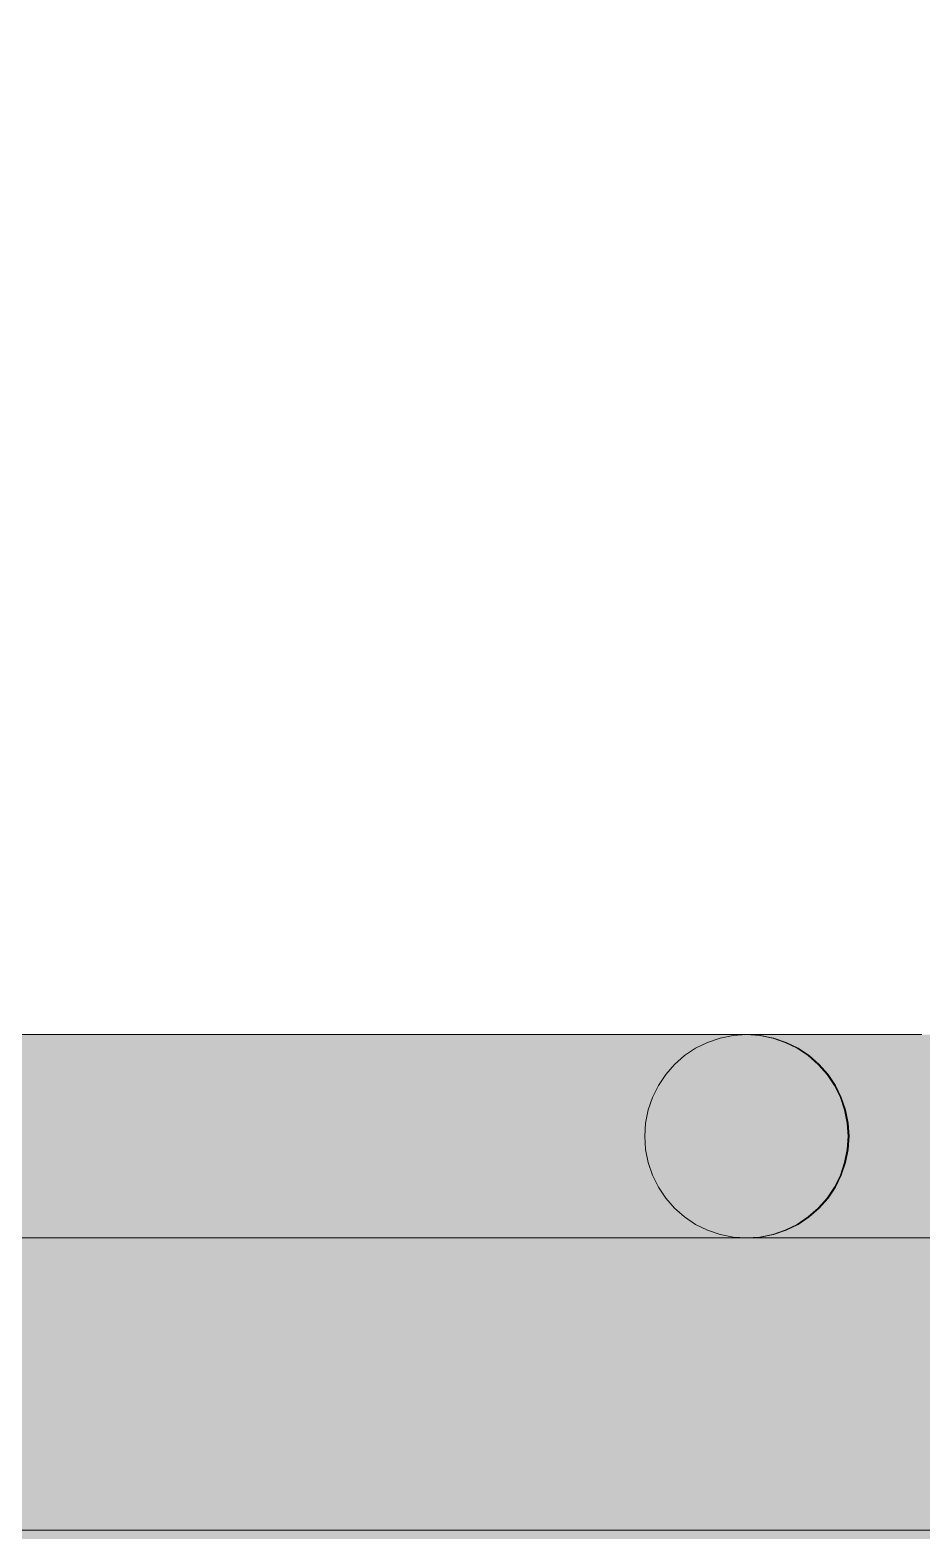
# Model space of a CAD drawing. Header units: millimetres. Extents: x -46169 to 174149, y -86316 to 18123.
# Drawn here: x 152951.4 to 153192.7, y -78958.1 to -78552.1 of the extents above; entities that cross this region are included whole.
import ezdxf

# ---------------------------------------------------------------- set-up
doc = ezdxf.new("R2010")
doc.units = ezdxf.units.MM
doc.header["$MEASUREMENT"] = 0
doc.linetypes.add('Dashed', pattern=[2822.222233, 1411.111116, -1411.111116])
doc.linetypes.add('Wipeout_Contour', pattern=[1000, 0, -1000])
for name, color, linetype, lineweight, true_color in [('0_Pen_No__105', 7, 'Continuous', 15, 0xa6a6a6), ('A-35-M_FFE_Sanitary_Pen_No__103', 7, 'Continuous', 15, 0xa6a6a6), ('A-35-M_FFE_Sanitary_Pen_No__210', 7, 'Continuous', 13, 0xbae3f7), ('New_A-20-M_Floor_Slab_Pen_No__109', 7, 'Continuous', 15, 0xa6a6a6), ('New_A-20-M_Floor_Slab_Pen_No__162', 7, 'Continuous', 0, 0xe47200), ('New_A-35-M_FFE_Loose_Pen_No__64', 7, 'Continuous', 20, 0x606060)]:
    doc.layers.add(name, color=color, linetype=linetype, lineweight=lineweight, true_color=true_color)
for name, color, linetype, lineweight in [('A-35-M_FFE_Sanitary_Pen_No__1', 7, 'Continuous', 13), ('A-35-M_FFE_Sanitary_Pen_No__191', 7, 'Continuous', 5), ('New_A-20-M_Floor_Slab_Pen_No__1', 7, 'Continuous', 13)]:
    doc.layers.add(name, color=color, linetype=linetype, lineweight=lineweight)
for name, color, linetype in [('New_A-20-M_Floor_Slab', 7, 'Continuous'), ('New_A-25-M_Wall_Int', 7, 'Continuous'), ('New_A-35-M_FFE_Loose', 7, 'Continuous')]:
    doc.layers.add(name, color=color, linetype=linetype)

# ---------------------------------------------------------------- blocks, each defined once
blk = doc.blocks.new('Section Elem_15_3', base_point=(165992.32, -78878.83))
at = {"color": 254, "linetype": 'Wipeout_Contour', "lineweight": 0, "ltscale": 12595104.60916826}
blk.add_wipeout([(152674.85, -78135.51), (152757.25, -78158.44), (152757.25, -77893.83), (152757.66, -77893.83), (152764.9, -77803.83), (152940.79, -77803.83), (152940.79, -77873.83), (152957.39, -77873.83), (153177.34, -77812.63), (153177.48, -77812.63), (153179.86, -77827.3), (153012.64, -77873.83), (153169.95, -77873.83), (153169.95, -77893.83), (153192.88, -77893.83), (153192.88, -77953.83), (153402.67, -77953.83), (153402.67, -77918.83), (153602.67, -77833.83), (153622.67, -77833.83), (153622.71, -77833.83), (153622.88, -77833.83), (153842.88, -77858.83), (153842.95, -77858.83), (153842.95, -77916.69), (153932.62, -77897.63), (153932.75, -77897.63), (153935.87, -77912.3), (153935.74, -77912.3), (153842.95, -77932.02), (153842.95, -78108.45), (154152.62, -78042.63), (154152.75, -78042.63), (154155.87, -78057.3), (154155.74, -78057.3), (153842.95, -78123.78), (153842.95, -78608.45), (154152.62, -78542.63), (154152.75, -78542.63), (154155.87, -78557.3), (154155.74, -78557.3), (153842.95, -78623.78), (153842.95, -78823.83), (153795.39, -78823.83), (153798.98, -78824.07), (153802.5, -78824.77), (153805.91, -78825.92), (153809.14, -78827.52), (153812.13, -78829.51), (153812.14, -78829.51), (153814.85, -78831.89), (153817.22, -78834.59), (153819.22, -78837.58), (153820.81, -78840.81), (153821.96, -78844.21), (153822.67, -78847.74), (153822.9, -78851.33), (153822.67, -78854.92), (153821.96, -78858.45), (153820.81, -78861.85), (153819.22, -78865.08), (153817.22, -78868.07), (153814.85, -78870.78), (153812.14, -78873.15), (153812.13, -78873.15), (153809.14, -78875.15), (153805.91, -78876.74), (153802.5, -78877.89), (153798.98, -78878.6), (153795.39, -78878.83), (157613.75, -78878.83), (157613.75, -76104.08), (152674.85, -76104.08)], dxfattribs=at).dxf.layer = 'New_A-25-M_Wall_Int'
at = {"color": 254, "linetype": 'Wipeout_Contour', "lineweight": 0, "ltscale": 8948987.944589999}
blk.add_wipeout([(152808.59, -78878.6), (152805, -78878.83), (153145.18, -78878.83), (153141.59, -78878.6), (153138.06, -78877.89), (153134.65, -78876.74), (153131.43, -78875.15), (153128.44, -78873.15), (153125.73, -78870.78), (153123.36, -78868.07), (153121.36, -78865.08), (153119.77, -78861.85), (153118.62, -78858.45), (153117.91, -78854.92), (153117.68, -78851.33), (153117.91, -78847.74), (153118.62, -78844.21), (153119.77, -78840.81), (153121.36, -78837.58), (153123.36, -78834.59), (153125.73, -78831.89), (153128.44, -78829.51), (153131.43, -78827.52), (153134.65, -78825.92), (153138.06, -78824.77), (153141.59, -78824.07), (153145.18, -78823.83), (152805, -78823.83), (152808.59, -78824.07), (152812.12, -78824.77), (152812.14, -78824.77), (152815.55, -78825.92), (152818.77, -78827.52), (152821.76, -78829.51), (152824.47, -78831.89), (152826.84, -78834.59), (152828.84, -78837.58), (152830.43, -78840.81), (152831.58, -78844.21), (152832.29, -78847.74), (152832.52, -78851.33), (152832.29, -78854.92), (152831.58, -78858.45), (152830.43, -78861.85), (152828.84, -78865.08), (152826.84, -78868.07), (152824.47, -78870.78), (152821.76, -78873.15), (152818.77, -78875.15), (152815.55, -78876.74), (152812.14, -78877.89), (152812.12, -78877.89)], dxfattribs=at).dxf.layer = 'New_A-25-M_Wall_Int'
at = {"color": 254, "linetype": 'Wipeout_Contour', "lineweight": 0, "ltscale": 516720.311212}
blk.add_wipeout([(153145.42, -78823.83), (153145.18, -78823.83), (153145.3, -78823.84)], dxfattribs=at).dxf.layer = 'New_A-25-M_Wall_Int'
at = {"color": 254, "linetype": 'Wipeout_Contour', "lineweight": 0, "ltscale": 516796.29292}
blk.add_wipeout([(153145.3, -78878.82), (153145.18, -78878.83), (153145.42, -78878.83)], dxfattribs=at).dxf.layer = 'New_A-25-M_Wall_Int'
at = {"color": 254, "linetype": 'Wipeout_Contour', "lineweight": 0, "ltscale": 8959269.453303494}
blk.add_wipeout([(153149.01, -78878.6), (153145.42, -78878.83), (153240.18, -78878.83), (153236.59, -78878.6), (153233.06, -78877.89), (153229.65, -78876.74), (153226.43, -78875.15), (153223.44, -78873.15), (153220.73, -78870.78), (153218.36, -78868.07), (153216.36, -78865.08), (153214.77, -78861.85), (153213.62, -78858.45), (153212.91, -78854.92), (153212.68, -78851.33), (153212.91, -78847.74), (153213.62, -78844.21), (153214.77, -78840.81), (153216.36, -78837.58), (153218.36, -78834.59), (153220.73, -78831.89), (153223.44, -78829.51), (153226.43, -78827.52), (153229.65, -78825.92), (153233.06, -78824.77), (153236.59, -78824.07), (153240.18, -78823.83), (153145.42, -78823.83), (153149.01, -78824.07), (153152.54, -78824.77), (153152.56, -78824.77), (153155.96, -78825.92), (153159.19, -78827.52), (153162.18, -78829.51), (153164.88, -78831.89), (153167.26, -78834.59), (153169.25, -78837.58), (153170.85, -78840.81), (153172, -78844.21), (153172.7, -78847.74), (153172.94, -78851.33), (153172.7, -78854.92), (153172, -78858.45), (153170.85, -78861.85), (153169.25, -78865.08), (153167.26, -78868.07), (153164.88, -78870.78), (153162.18, -78873.15), (153159.19, -78875.15), (153155.96, -78876.74), (153152.56, -78877.89), (153152.54, -78877.89)], dxfattribs=at).dxf.layer = 'New_A-25-M_Wall_Int'
blk = doc.blocks.new('Section Elem_28_3', base_point=(165992.32, -78878.83))
at = {"color": 254, "linetype": 'Wipeout_Contour', "lineweight": 0, "ltscale": 688098.942744}
blk.add_wipeout([(153192.67, -78823.83), (153192.67, -78543.83), (152757.25, -78543.83), (152757.25, -78823.83)], dxfattribs=at).dxf.layer = 'New_A-35-M_FFE_Loose'
at = {"color": 254, "linetype": 'Wipeout_Contour', "lineweight": 0, "ltscale": 8957898.539366359}
blk.add_wipeout([(153145.3, -78878.82), (153145.42, -78878.83), (153149.01, -78878.6), (153152.54, -78877.89), (153155.95, -78876.74), (153159.17, -78875.15), (153162.16, -78873.15), (153164.87, -78870.78), (153167.24, -78868.07), (153169.24, -78865.08), (153170.83, -78861.85), (153171.98, -78858.45), (153172.69, -78854.92), (153172.92, -78851.33), (153172.69, -78847.74), (153171.98, -78844.21), (153170.83, -78840.81), (153169.24, -78837.58), (153167.24, -78834.59), (153164.87, -78831.89), (153162.16, -78829.51), (153159.17, -78827.52), (153155.95, -78825.92), (153152.54, -78824.77), (153149.01, -78824.07), (153145.42, -78823.83), (153145.3, -78823.84), (153148.77, -78824.07), (153152.3, -78824.77), (153152.31, -78824.77), (153155.72, -78825.92), (153158.95, -78827.52), (153161.94, -78829.51), (153164.64, -78831.89), (153167.01, -78834.59), (153169.01, -78837.58), (153170.6, -78840.81), (153171.76, -78844.21), (153172.46, -78847.74), (153172.7, -78851.33), (153172.46, -78854.92), (153171.76, -78858.45), (153170.6, -78861.85), (153169.01, -78865.08), (153167.01, -78868.07), (153164.64, -78870.78), (153161.94, -78873.15), (153158.95, -78875.15), (153155.72, -78876.74), (153152.31, -78877.89), (153152.3, -78877.89), (153148.77, -78878.6)], dxfattribs=at).dxf.layer = 'New_A-35-M_FFE_Loose'
at = {"color": 254, "linetype": 'Wipeout_Contour', "lineweight": 0, "ltscale": 688995.322426}
blk.add_wipeout([(153152.56, -78824.77), (153152.54, -78824.77), (153155.95, -78825.92), (153155.96, -78825.92)], dxfattribs=at).dxf.layer = 'New_A-35-M_FFE_Loose'
at = {"color": 254, "linetype": 'Wipeout_Contour', "lineweight": 0, "ltscale": 689105.620582}
blk.add_wipeout([(153172.7, -78847.74), (153172.69, -78847.74), (153172.92, -78851.33), (153172.94, -78851.33)], dxfattribs=at).dxf.layer = 'New_A-35-M_FFE_Loose'
at = {"color": 254, "linetype": 'Wipeout_Contour', "lineweight": 0, "ltscale": 689009.631326}
blk.add_wipeout([(153155.96, -78825.92), (153155.95, -78825.92), (153159.17, -78827.52), (153159.19, -78827.52)], dxfattribs=at).dxf.layer = 'New_A-35-M_FFE_Loose'
at = {"color": 254, "linetype": 'Wipeout_Contour', "lineweight": 0, "ltscale": 689112.192188}
blk.add_wipeout([(153172.94, -78851.33), (153172.92, -78851.33), (153172.69, -78854.92), (153172.7, -78854.92)], dxfattribs=at).dxf.layer = 'New_A-35-M_FFE_Loose'
at = {"color": 254, "linetype": 'Wipeout_Contour', "lineweight": 0, "ltscale": 689023.972478}
blk.add_wipeout([(153159.19, -78827.52), (153159.17, -78827.52), (153162.16, -78829.51), (153162.18, -78829.51)], dxfattribs=at).dxf.layer = 'New_A-35-M_FFE_Loose'
at = {"color": 254, "linetype": 'Wipeout_Contour', "lineweight": 0, "ltscale": 689117.041577}
blk.add_wipeout([(153172.7, -78854.92), (153172.69, -78854.92), (153171.98, -78858.45), (153172, -78858.45)], dxfattribs=at).dxf.layer = 'New_A-35-M_FFE_Loose'
at = {"color": 254, "linetype": 'Wipeout_Contour', "lineweight": 0, "ltscale": 689038.100505}
blk.add_wipeout([(153162.18, -78829.51), (153162.16, -78829.51), (153164.87, -78831.89), (153164.88, -78831.89)], dxfattribs=at).dxf.layer = 'New_A-35-M_FFE_Loose'
at = {"color": 254, "linetype": 'Wipeout_Contour', "lineweight": 0, "ltscale": 689120.085808}
blk.add_wipeout([(153172, -78858.45), (153171.98, -78858.45), (153170.83, -78861.85), (153170.85, -78861.85)], dxfattribs=at).dxf.layer = 'New_A-35-M_FFE_Loose'
at = {"color": 254, "linetype": 'Wipeout_Contour', "lineweight": 0, "ltscale": 689051.773693}
blk.add_wipeout([(153164.88, -78831.89), (153164.87, -78831.89), (153167.24, -78834.59), (153167.26, -78834.59)], dxfattribs=at).dxf.layer = 'New_A-35-M_FFE_Loose'
at = {"color": 254, "linetype": 'Wipeout_Contour', "lineweight": 0, "ltscale": 689121.272818}
blk.add_wipeout([(153170.85, -78861.85), (153170.83, -78861.85), (153169.24, -78865.08), (153169.25, -78865.08)], dxfattribs=at).dxf.layer = 'New_A-35-M_FFE_Loose'
at = {"color": 254, "linetype": 'Wipeout_Contour', "lineweight": 0, "ltscale": 689064.758124}
blk.add_wipeout([(153167.26, -78834.59), (153167.24, -78834.59), (153169.24, -78837.58), (153169.25, -78837.58)], dxfattribs=at).dxf.layer = 'New_A-35-M_FFE_Loose'
at = {"color": 254, "linetype": 'Wipeout_Contour', "lineweight": 0, "ltscale": 689120.582306}
blk.add_wipeout([(153169.25, -78865.08), (153169.24, -78865.08), (153167.24, -78868.07), (153167.26, -78868.07)], dxfattribs=at).dxf.layer = 'New_A-35-M_FFE_Loose'
at = {"color": 254, "linetype": 'Wipeout_Contour', "lineweight": 0, "ltscale": 689076.831675}
blk.add_wipeout([(153169.25, -78837.58), (153169.24, -78837.58), (153170.83, -78840.81), (153170.85, -78840.81)], dxfattribs=at).dxf.layer = 'New_A-35-M_FFE_Loose'
at = {"color": 254, "linetype": 'Wipeout_Contour', "lineweight": 0, "ltscale": 689118.026081}
blk.add_wipeout([(153167.26, -78868.07), (153167.24, -78868.07), (153164.87, -78870.78), (153164.88, -78870.78)], dxfattribs=at).dxf.layer = 'New_A-35-M_FFE_Loose'
at = {"color": 254, "linetype": 'Wipeout_Contour', "lineweight": 0, "ltscale": 689087.787818}
blk.add_wipeout([(153170.85, -78840.81), (153170.83, -78840.81), (153171.98, -78844.21), (153172, -78844.21)], dxfattribs=at).dxf.layer = 'New_A-35-M_FFE_Loose'
at = {"color": 254, "linetype": 'Wipeout_Contour', "lineweight": 0, "ltscale": 689113.64786}
blk.add_wipeout([(153164.88, -78870.78), (153164.87, -78870.78), (153162.16, -78873.15), (153162.18, -78873.15)], dxfattribs=at).dxf.layer = 'New_A-35-M_FFE_Loose'
at = {"color": 254, "linetype": 'Wipeout_Contour', "lineweight": 0, "ltscale": 689097.439147}
blk.add_wipeout([(153172, -78844.21), (153171.98, -78844.21), (153172.69, -78847.74), (153172.7, -78847.74)], dxfattribs=at).dxf.layer = 'New_A-35-M_FFE_Loose'
at = {"color": 254, "linetype": 'Wipeout_Contour', "lineweight": 0, "ltscale": 689107.522523}
blk.add_wipeout([(153162.18, -78873.15), (153162.16, -78873.15), (153159.17, -78875.15), (153159.19, -78875.15)], dxfattribs=at).dxf.layer = 'New_A-35-M_FFE_Loose'
at = {"color": 254, "linetype": 'Wipeout_Contour', "lineweight": 0, "ltscale": 689099.754831}
blk.add_wipeout([(153159.19, -78875.15), (153159.17, -78875.15), (153155.95, -78876.74), (153155.96, -78876.74)], dxfattribs=at).dxf.layer = 'New_A-35-M_FFE_Loose'
at = {"color": 254, "linetype": 'Wipeout_Contour', "lineweight": 0, "ltscale": 689090.477638}
blk.add_wipeout([(153155.96, -78876.74), (153155.95, -78876.74), (153152.54, -78877.89), (153152.56, -78877.89)], dxfattribs=at).dxf.layer = 'New_A-35-M_FFE_Loose'
at = {"color": 254, "linetype": 'Wipeout_Contour', "lineweight": 0, "ltscale": 8268127.621481081}
blk.add_wipeout([(153172.44, -78847.74), (153171.74, -78844.21), (153170.59, -78840.81), (153168.99, -78837.58), (153167, -78834.59), (153164.62, -78831.89), (153161.92, -78829.51), (153158.93, -78827.52), (153155.7, -78825.92), (153152.3, -78824.77), (153148.77, -78824.07), (153145.18, -78823.83), (153141.59, -78824.07), (153138.06, -78824.77), (153134.65, -78825.92), (153131.43, -78827.52), (153128.44, -78829.51), (153125.73, -78831.89), (153123.36, -78834.59), (153121.36, -78837.58), (153119.77, -78840.81), (153118.62, -78844.21), (153117.91, -78847.74), (153117.68, -78851.33), (153117.91, -78854.92), (153118.62, -78858.45), (153119.77, -78861.85), (153121.36, -78865.08), (153123.36, -78868.07), (153125.73, -78870.78), (153128.44, -78873.15), (153131.43, -78875.15), (153134.65, -78876.74), (153138.06, -78877.89), (153141.59, -78878.6), (153145.18, -78878.83), (153148.77, -78878.6), (153152.3, -78877.89), (153155.7, -78876.74), (153158.93, -78875.15), (153161.92, -78873.15), (153164.62, -78870.78), (153167, -78868.07), (153168.99, -78865.08), (153170.59, -78861.85), (153171.74, -78858.45), (153172.44, -78854.92), (153172.68, -78851.33)], dxfattribs=at).dxf.layer = 'New_A-35-M_FFE_Loose'
at = {"layer": 'New_A-35-M_FFE_Loose_Pen_No__64', "linetype": 'Continuous'}
for p, q in [((153131.43, -78827.52), (153134.65, -78825.92)), ((153134.65, -78825.92), (153138.06, -78824.77)), ((153138.06, -78824.77), (153141.59, -78824.07)), ((153141.59, -78824.07), (153145.18, -78823.83)), ((153145.18, -78823.83), (153148.77, -78824.07)), ((153145.31, -78823.84), (153145.42, -78823.83)), ((153145.42, -78823.83), (153149.01, -78824.07)), ((153148.77, -78824.07), (153148.78, -78824.07)), ((153149.01, -78824.07), (153149.03, -78824.07)), ((153125.73, -78831.89), (153128.44, -78829.51)), ((153128.44, -78829.51), (153131.43, -78827.52)), ((153123.36, -78834.59), (153125.73, -78831.89)), ((153119.77, -78840.81), (153121.36, -78837.58)), ((153121.36, -78837.58), (153123.36, -78834.59)), ((153118.62, -78844.21), (153119.77, -78840.81)), ((153117.91, -78847.74), (153118.62, -78844.21)), ((153117.68, -78851.33), (153117.91, -78847.74)), ((153117.91, -78854.92), (153117.68, -78851.33)), ((153118.62, -78858.45), (153117.91, -78854.92)), ((153119.77, -78861.85), (153118.62, -78858.45)), ((153121.36, -78865.08), (153119.77, -78861.85)), ((153123.36, -78868.07), (153121.36, -78865.08)), ((153125.73, -78870.78), (153123.36, -78868.07)), ((153128.44, -78873.15), (153125.73, -78870.78)), ((153131.43, -78875.15), (153128.44, -78873.15)), ((153134.65, -78876.74), (153131.43, -78875.15)), ((153138.06, -78877.89), (153134.65, -78876.74)), ((153141.59, -78878.6), (153138.06, -78877.89)), ((153145.18, -78878.83), (153141.59, -78878.6)), ((153148.77, -78878.6), (153145.18, -78878.83)), ((153145.42, -78878.83), (153145.31, -78878.82)), ((153149.01, -78878.6), (153145.42, -78878.83)), ((153148.78, -78878.6), (153148.77, -78878.6)), ((153149.03, -78878.6), (153149.01, -78878.6))]:
    blk.add_line(p, q, dxfattribs=at)
at = {"color": 254, "linetype": 'Wipeout_Contour', "lineweight": 0, "ltscale": 688994.458502}
blk.add_wipeout([(153152.31, -78824.77), (153152.3, -78824.77), (153155.7, -78825.92), (153155.72, -78825.92)], dxfattribs=at).dxf.layer = 'New_A-35-M_FFE_Loose'
at = {"color": 254, "linetype": 'Wipeout_Contour', "lineweight": 0, "ltscale": 689104.756692}
blk.add_wipeout([(153172.46, -78847.74), (153172.44, -78847.74), (153172.68, -78851.33), (153172.7, -78851.33)], dxfattribs=at).dxf.layer = 'New_A-35-M_FFE_Loose'
at = {"layer": 'New_A-35-M_FFE_Loose_Pen_No__64', "linetype": 'Continuous'}
for p, q in [((153192.67, -78823.83), (152757.25, -78823.83)), ((153148.77, -78824.07), (153152.3, -78824.77)), ((153149.01, -78824.07), (153152.54, -78824.77)), ((153152.3, -78824.76), (153152.31, -78824.77)), ((153152.54, -78824.76), (153152.56, -78824.77))]:
    blk.add_line(p, q, dxfattribs=at)
at = {"color": 254, "linetype": 'Wipeout_Contour', "lineweight": 0, "ltscale": 689008.767402}
blk.add_wipeout([(153155.72, -78825.92), (153155.7, -78825.92), (153158.93, -78827.52), (153158.95, -78827.52)], dxfattribs=at).dxf.layer = 'New_A-35-M_FFE_Loose'
at = {"color": 254, "linetype": 'Wipeout_Contour', "lineweight": 0, "ltscale": 689111.328306}
blk.add_wipeout([(153172.7, -78851.33), (153172.68, -78851.33), (153172.44, -78854.92), (153172.46, -78854.92)], dxfattribs=at).dxf.layer = 'New_A-35-M_FFE_Loose'
at = {"layer": 'New_A-35-M_FFE_Loose_Pen_No__64', "linetype": 'Continuous'}
for p, q in [((153152.3, -78824.77), (153155.7, -78825.92)), ((153152.54, -78824.77), (153155.95, -78825.92)), ((153155.7, -78825.92), (153155.72, -78825.92)), ((153155.95, -78825.92), (153155.96, -78825.92))]:
    blk.add_line(p, q, dxfattribs=at)
at = {"color": 254, "linetype": 'Wipeout_Contour', "lineweight": 0, "ltscale": 689023.108554}
blk.add_wipeout([(153158.95, -78827.52), (153158.93, -78827.52), (153161.92, -78829.51), (153161.94, -78829.51)], dxfattribs=at).dxf.layer = 'New_A-35-M_FFE_Loose'
at = {"color": 254, "linetype": 'Wipeout_Contour', "lineweight": 0, "ltscale": 689116.177703}
blk.add_wipeout([(153172.46, -78854.92), (153172.44, -78854.92), (153171.74, -78858.45), (153171.76, -78858.45)], dxfattribs=at).dxf.layer = 'New_A-35-M_FFE_Loose'
at = {"layer": 'New_A-35-M_FFE_Loose_Pen_No__64', "linetype": 'Continuous'}
for p, q in [((153155.7, -78825.92), (153158.93, -78827.52)), ((153155.95, -78825.92), (153159.17, -78827.52)), ((153158.93, -78827.51), (153158.95, -78827.52)), ((153159.17, -78827.51), (153159.19, -78827.52)), ((153172.68, -78851.33), (153172.44, -78854.92)), ((153172.7, -78851.33), (153172.46, -78854.92)), ((153172.92, -78851.33), (153172.69, -78854.92)), ((153172.94, -78851.33), (153172.7, -78854.92))]:
    blk.add_line(p, q, dxfattribs=at)
at = {"color": 254, "linetype": 'Wipeout_Contour', "lineweight": 0, "ltscale": 689037.236582}
blk.add_wipeout([(153161.94, -78829.51), (153161.92, -78829.51), (153164.62, -78831.89), (153164.64, -78831.89)], dxfattribs=at).dxf.layer = 'New_A-35-M_FFE_Loose'
at = {"color": 254, "linetype": 'Wipeout_Contour', "lineweight": 0, "ltscale": 689119.221944}
blk.add_wipeout([(153171.76, -78858.45), (153171.74, -78858.45), (153170.59, -78861.85), (153170.6, -78861.85)], dxfattribs=at).dxf.layer = 'New_A-35-M_FFE_Loose'
at = {"layer": 'New_A-35-M_FFE_Loose_Pen_No__64', "linetype": 'Continuous'}
for p, q in [((153158.93, -78827.52), (153161.92, -78829.51)), ((153159.17, -78827.52), (153162.16, -78829.51)), ((153161.92, -78829.5), (153161.94, -78829.51)), ((153162.16, -78829.5), (153162.18, -78829.51)), ((153172.44, -78854.92), (153171.74, -78858.45)), ((153172.46, -78854.92), (153171.76, -78858.45)), ((153172.69, -78854.92), (153171.98, -78858.45)), ((153172.7, -78854.92), (153172, -78858.45))]:
    blk.add_line(p, q, dxfattribs=at)
at = {"color": 254, "linetype": 'Wipeout_Contour', "lineweight": 0, "ltscale": 689050.909773}
blk.add_wipeout([(153164.64, -78831.89), (153164.62, -78831.89), (153167, -78834.59), (153167.01, -78834.59)], dxfattribs=at).dxf.layer = 'New_A-35-M_FFE_Loose'
at = {"color": 254, "linetype": 'Wipeout_Contour', "lineweight": 0, "ltscale": 689120.408963}
blk.add_wipeout([(153170.6, -78861.85), (153170.59, -78861.85), (153168.99, -78865.08), (153169.01, -78865.08)], dxfattribs=at).dxf.layer = 'New_A-35-M_FFE_Loose'
at = {"layer": 'New_A-35-M_FFE_Loose_Pen_No__64', "linetype": 'Continuous'}
for p, q in [((153161.92, -78829.51), (153164.62, -78831.89)), ((153161.94, -78829.51), (153164.64, -78831.89)), ((153162.16, -78829.51), (153164.87, -78831.89)), ((153162.18, -78829.51), (153164.88, -78831.89)), ((153171.74, -78858.45), (153170.59, -78861.85)), ((153171.76, -78858.45), (153170.6, -78861.85)), ((153171.98, -78858.45), (153170.83, -78861.85)), ((153172, -78858.45), (153170.85, -78861.85))]:
    blk.add_line(p, q, dxfattribs=at)
at = {"color": 254, "linetype": 'Wipeout_Contour', "lineweight": 0, "ltscale": 689063.894208}
blk.add_wipeout([(153167.01, -78834.59), (153167, -78834.59), (153168.99, -78837.58), (153169.01, -78837.58)], dxfattribs=at).dxf.layer = 'New_A-35-M_FFE_Loose'
at = {"color": 254, "linetype": 'Wipeout_Contour', "lineweight": 0, "ltscale": 689119.71846}
blk.add_wipeout([(153169.01, -78865.08), (153168.99, -78865.08), (153167, -78868.07), (153167.01, -78868.07)], dxfattribs=at).dxf.layer = 'New_A-35-M_FFE_Loose'
at = {"layer": 'New_A-35-M_FFE_Loose_Pen_No__64', "linetype": 'Continuous'}
for p, q in [((153164.62, -78831.89), (153167, -78834.59)), ((153164.64, -78831.89), (153167.01, -78834.59)), ((153164.87, -78831.89), (153167.24, -78834.59)), ((153164.88, -78831.89), (153167.26, -78834.59)), ((153170.59, -78861.85), (153168.99, -78865.08)), ((153170.6, -78861.85), (153169.01, -78865.08)), ((153170.83, -78861.85), (153169.24, -78865.08)), ((153170.85, -78861.85), (153169.25, -78865.08))]:
    blk.add_line(p, q, dxfattribs=at)
at = {"color": 254, "linetype": 'Wipeout_Contour', "lineweight": 0, "ltscale": 689075.967764}
blk.add_wipeout([(153169.01, -78837.58), (153168.99, -78837.58), (153170.59, -78840.81), (153170.6, -78840.81)], dxfattribs=at).dxf.layer = 'New_A-35-M_FFE_Loose'
at = {"color": 254, "linetype": 'Wipeout_Contour', "lineweight": 0, "ltscale": 689117.162244}
blk.add_wipeout([(153167.01, -78868.07), (153167, -78868.07), (153164.62, -78870.78), (153164.64, -78870.78)], dxfattribs=at).dxf.layer = 'New_A-35-M_FFE_Loose'
at = {"layer": 'New_A-35-M_FFE_Loose_Pen_No__64', "linetype": 'Continuous'}
for p, q in [((153167, -78834.59), (153168.99, -78837.58)), ((153167.01, -78834.59), (153169.01, -78837.58)), ((153167.24, -78834.59), (153169.24, -78837.58)), ((153167.26, -78834.59), (153169.25, -78837.58)), ((153168.99, -78865.08), (153167, -78868.07)), ((153169.01, -78865.08), (153167.01, -78868.07)), ((153169.24, -78865.08), (153167.24, -78868.07)), ((153169.25, -78865.08), (153167.26, -78868.07))]:
    blk.add_line(p, q, dxfattribs=at)
at = {"color": 254, "linetype": 'Wipeout_Contour', "lineweight": 0, "ltscale": 689086.923913}
blk.add_wipeout([(153170.6, -78840.81), (153170.59, -78840.81), (153171.74, -78844.21), (153171.76, -78844.21)], dxfattribs=at).dxf.layer = 'New_A-35-M_FFE_Loose'
at = {"color": 254, "linetype": 'Wipeout_Contour', "lineweight": 0, "ltscale": 689112.784032}
blk.add_wipeout([(153164.64, -78870.78), (153164.62, -78870.78), (153161.92, -78873.15), (153161.94, -78873.15)], dxfattribs=at).dxf.layer = 'New_A-35-M_FFE_Loose'
at = {"layer": 'New_A-35-M_FFE_Loose_Pen_No__64', "linetype": 'Continuous'}
for p, q in [((153168.99, -78837.58), (153170.59, -78840.81)), ((153169.01, -78837.58), (153170.6, -78840.81)), ((153169.24, -78837.58), (153170.83, -78840.81)), ((153169.25, -78837.58), (153170.85, -78840.81)), ((153167, -78868.07), (153164.62, -78870.78)), ((153167.01, -78868.07), (153164.64, -78870.78)), ((153167.24, -78868.07), (153164.87, -78870.78)), ((153167.26, -78868.07), (153164.88, -78870.78))]:
    blk.add_line(p, q, dxfattribs=at)
at = {"color": 254, "linetype": 'Wipeout_Contour', "lineweight": 0, "ltscale": 689096.575249}
blk.add_wipeout([(153171.76, -78844.21), (153171.74, -78844.21), (153172.44, -78847.74), (153172.46, -78847.74)], dxfattribs=at).dxf.layer = 'New_A-35-M_FFE_Loose'
at = {"color": 254, "linetype": 'Wipeout_Contour', "lineweight": 0, "ltscale": 689106.658703}
blk.add_wipeout([(153161.94, -78873.15), (153161.92, -78873.15), (153158.93, -78875.15), (153158.95, -78875.15)], dxfattribs=at).dxf.layer = 'New_A-35-M_FFE_Loose'
at = {"layer": 'New_A-35-M_FFE_Loose_Pen_No__64', "linetype": 'Continuous'}
for p, q in [((153170.59, -78840.81), (153171.74, -78844.21)), ((153170.6, -78840.81), (153171.76, -78844.21)), ((153170.83, -78840.81), (153171.98, -78844.21)), ((153170.85, -78840.81), (153172, -78844.21)), ((153171.74, -78844.21), (153172.44, -78847.74)), ((153171.76, -78844.21), (153172.46, -78847.74)), ((153171.98, -78844.21), (153172.69, -78847.74)), ((153172, -78844.21), (153172.7, -78847.74)), ((153172.44, -78847.74), (153172.68, -78851.33)), ((153172.46, -78847.74), (153172.7, -78851.33)), ((153172.69, -78847.74), (153172.92, -78851.33)), ((153172.7, -78847.74), (153172.94, -78851.33)), ((153164.62, -78870.78), (153161.92, -78873.15)), ((153164.64, -78870.78), (153161.94, -78873.15)), ((153164.87, -78870.78), (153162.16, -78873.15)), ((153164.88, -78870.78), (153162.18, -78873.15)), ((153161.94, -78873.15), (153161.92, -78873.16)), ((153162.18, -78873.15), (153162.16, -78873.16))]:
    blk.add_line(p, q, dxfattribs=at)
at = {"color": 254, "linetype": 'Wipeout_Contour', "lineweight": 0, "ltscale": 689098.891019}
blk.add_wipeout([(153158.95, -78875.15), (153158.93, -78875.15), (153155.7, -78876.74), (153155.72, -78876.74)], dxfattribs=at).dxf.layer = 'New_A-35-M_FFE_Loose'
at = {"layer": 'New_A-35-M_FFE_Loose_Pen_No__64', "linetype": 'Continuous'}
for p, q in [((153161.92, -78873.15), (153158.93, -78875.15)), ((153162.16, -78873.15), (153159.17, -78875.15)), ((153158.95, -78875.15), (153158.93, -78875.16)), ((153159.19, -78875.15), (153159.17, -78875.16))]:
    blk.add_line(p, q, dxfattribs=at)
at = {"color": 254, "linetype": 'Wipeout_Contour', "lineweight": 0, "ltscale": 689089.613833}
blk.add_wipeout([(153155.72, -78876.74), (153155.7, -78876.74), (153152.3, -78877.89), (153152.31, -78877.89)], dxfattribs=at).dxf.layer = 'New_A-35-M_FFE_Loose'
at = {"layer": 'New_A-35-M_FFE_Loose_Pen_No__64', "linetype": 'Continuous'}
for p, q in [((153152.3, -78877.89), (153148.77, -78878.6)), ((153152.54, -78877.89), (153149.01, -78878.6)), ((153155.7, -78876.74), (153152.3, -78877.89)), ((153152.31, -78877.89), (153152.3, -78877.9)), ((153155.95, -78876.74), (153152.54, -78877.89)), ((153152.56, -78877.89), (153152.54, -78877.9)), ((153158.93, -78875.15), (153155.7, -78876.74)), ((153155.72, -78876.74), (153155.7, -78876.74)), ((153159.17, -78875.15), (153155.95, -78876.74)), ((153155.96, -78876.74), (153155.95, -78876.74))]:
    blk.add_line(p, q, dxfattribs=at)
blk = doc.blocks.new('Section Elem_149_3', base_point=(165992.32, -78878.83))
at = {"color": 254, "linetype": 'Wipeout_Contour', "lineweight": 0, "ltscale": 699871.567281}
blk.add_wipeout([(166086.44, -78878.83), (146101.16, -78878.83), (146101.16, -78957.83), (166086.44, -78957.83)], dxfattribs=at).dxf.layer = 'New_A-20-M_Floor_Slab'
at = {"layer": 'New_A-20-M_Floor_Slab_Pen_No__109', "linetype": 'Continuous'}
h = blk.add_hatch(dxfattribs=at)
h.set_pattern_fill('Lightweight_Concrete_0003', color=256, style=0, pattern_type=2)
h.set_pattern_definition([(0, (165992.32, -78878.83), (0, 389.7114), [24.375, -200.625]), (0, (166104.82, -78683.98), (0, 389.7114), [24.375, -200.625]), (60, (165992.32, -78878.83), (-337.5, 194.856), [24.375, -200.625]), (60, (166217.32, -78878.83), (-337.5, 194.856), [24.375, -200.625]), (120, (166016.7, -78878.83), (337.5, 194.856), [24.375, -200.625]), (120, (166241.7, -78878.83), (337.5, 194.856), [24.375, -200.625]), (0, (165992.32, -78841.33), (0, 75), [0, -75, 0, -112.5]), (45, (166029.82, -78841.33), (-53.033, 53.033), [0, -56.25, 0, -93.75])])
h.paths.add_polyline_path([(166086.44, -78878.83), (146101.16, -78878.83), (146101.16, -78957.83), (166086.44, -78957.83)])
at = {"layer": 'New_A-20-M_Floor_Slab_Pen_No__162', "linetype": 'Continuous'}
blk.add_hatch(color=256, dxfattribs=at).paths.add_polyline_path([(146101.16, -78957.83), (146101.16, -78958.33), (166086.44, -78958.33), (166086.44, -78957.83)])
at = {"layer": 'New_A-20-M_Floor_Slab_Pen_No__1', "linetype": 'Continuous'}
for p, q in [((166083.72, -78878.83), (146101.16, -78878.83)), ((166086.44, -78957.83), (146101.16, -78957.83))]:
    blk.add_line(p, q, dxfattribs=at)
blk = doc.blocks.new('A04 Atrium Longitudinal Section_STORY_MARKER', base_point=(165992.32, -78878.83))
at = {"layer": '0_Pen_No__105', "linetype": 'Dashed', "ltscale": 0.1}
blk.add_line((140779.43, -78878.83), (170486.51, -78878.83), dxfattribs=at)

msp = doc.modelspace()

# ---------------------------------------------------------------- block references
at = {"layer": 'New_A-25-M_Wall_Int'}
msp.add_blockref('Section Elem_15_3', (165992.32, -78878.83), dxfattribs=at)

# ---------------------------------------------------------------- next in the draw order: block references
at = {"layer": 'New_A-35-M_FFE_Loose'}
msp.add_blockref('Section Elem_28_3', (165992.32, -78878.83), dxfattribs=at)

# ---------------------------------------------------------------- next in the draw order: linework, layer by layer
at = {"layer": 'A-35-M_FFE_Sanitary_Pen_No__191', "linetype": 'Dashed', "ltscale": 0.1, "flags": 128}
msp.add_lwpolyline([(152764.9, -77803.83), (152940.85, -77802.71), (152940.6, -77873.83), (152957.39, -77873.83), (153177.34, -77812.63), (153179.88, -77826.08), (153012.64, -77873.83), (153169.76, -77873.83), (153169.76, -77893.83), (153192.67, -77893.83), (153192.67, -77953.83), (153402.67, -77953.83), (153402.67, -77918.83), (153622.67, -77833.83), (153842.95, -77858.83), (153842.95, -78823.83), (152757.25, -78823.83), (152757.25, -77893.83)], close=True, dxfattribs=at)

# ---------------------------------------------------------------- next in the draw order: block references
at = {"layer": 'New_A-20-M_Floor_Slab'}
msp.add_blockref('Section Elem_149_3', (165992.32, -78878.83), dxfattribs=at)

# ---------------------------------------------------------------- next in the draw order: hatches: boundary and pattern name
at = {"layer": 'A-35-M_FFE_Sanitary_Pen_No__103', "linetype": 'Continuous'}
msp.add_hatch(color=256, dxfattribs=at).paths.add_polyline_path([(140779.43, -78878.83), (172168.05, -78878.83), (172168.05, -86316.23), (140779.43, -86316.23)])
at = {"layer": 'A-35-M_FFE_Sanitary_Pen_No__210', "linetype": 'Continuous', "lineweight": 0, "ltscale": 0.1, "true_color": 0x2e383d}
h = msp.add_hatch(color=250, dxfattribs=at)
h.paths.add_polyline_path([(152674.37, -76104.08), (157613.75, -76104.08), (157613.75, -78878.83), (152674.37, -78878.83)])
h.paths.add_polyline_path([(152764.9, -77803.83), (152940.85, -77802.71), (152940.6, -77873.83), (152957.39, -77873.83), (153177.34, -77812.63), (153179.88, -77826.08), (153012.64, -77873.83), (153169.76, -77873.83), (153169.76, -77893.83), (153192.67, -77893.83), (153192.67, -77953.83), (153402.67, -77953.83), (153402.67, -77918.83), (153622.67, -77833.83), (153842.95, -77858.83), (153842.95, -78823.83), (152757.25, -78823.83), (152757.25, -77893.83)], flags=0)

# ---------------------------------------------------------------- next in the draw order: linework, layer by layer
at = {"layer": 'A-35-M_FFE_Sanitary_Pen_No__1', "linetype": 'Continuous', "flags": 128}
msp.add_lwpolyline([(140779.43, -78878.83), (172168.05, -78878.83), (172168.05, -86316.23), (140779.43, -86316.23)], close=True, dxfattribs=at)
at = {"layer": 'A-35-M_FFE_Sanitary_Pen_No__191', "linetype": 'Dashed', "ltscale": 0.1, "flags": 128}
msp.add_lwpolyline([(152674.37, -76104.08), (157613.75, -76104.08), (157613.75, -78878.83), (152674.37, -78878.83)], close=True, dxfattribs=at)

# ---------------------------------------------------------------- next in the draw order: block references
at = {"linetype": 'Continuous', "lineweight": 0}
msp.add_blockref('A04 Atrium Longitudinal Section_STORY_MARKER', (165992.32, -78878.83), dxfattribs=at)

doc.saveas('drawing.dxf')
